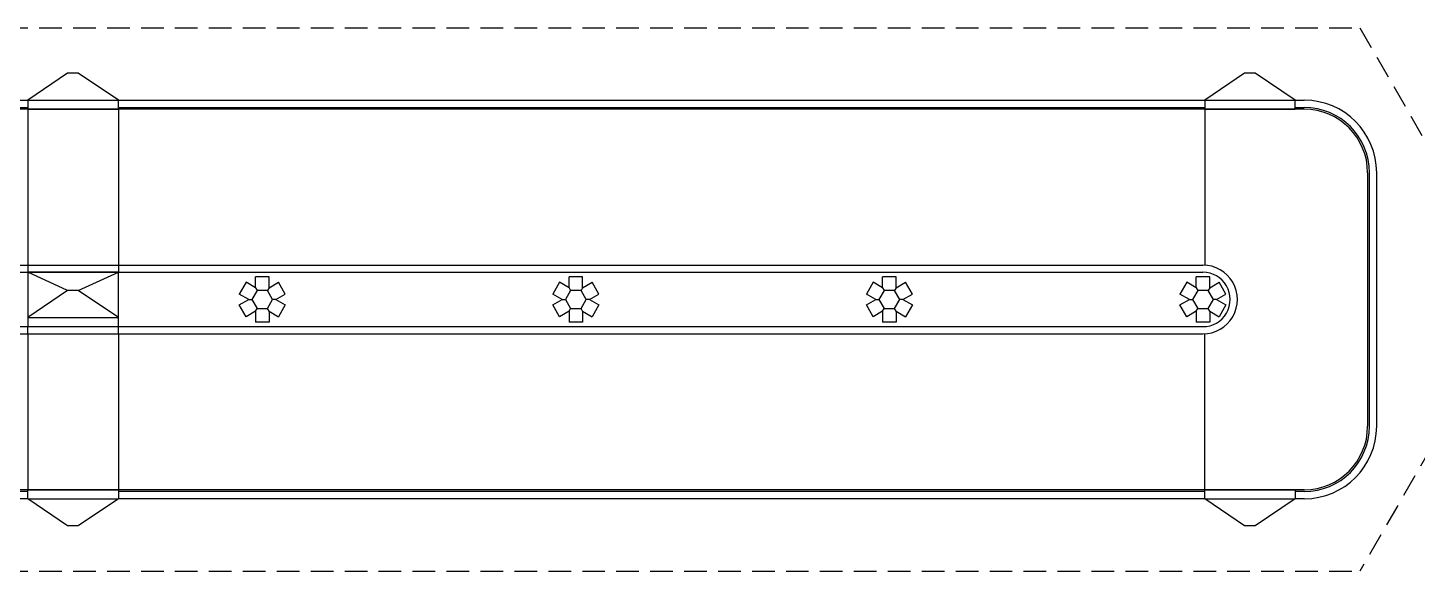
# Model space of a CAD drawing. Header units: millimetres. Extents: x 1887 to 2405, y 1100 to 1335.
# Drawn here: x 2142.76 to 2158.11, y 1156.58 to 1162.58 of the extents above; entities that cross this region are included whole.
import ezdxf

# ---------------------------------------------------------------- set-up
doc = ezdxf.new("R2010")
doc.units = ezdxf.units.MM
doc.linetypes.add('HIDDEN', pattern=[0.375, 0.25, -0.125])
for name, color, linetype in [('AR-CORRIMAO-V1', 2, 'Continuous'), ('AR-ESTC', 3, 'Continuous'), ('AR-ESTC-V3', 3, 'Continuous'), ('AR-ESTMA-C', 3, 'Continuous'), ('AR-PISO-V1', 1, 'Continuous'), ('AR-PROJ', 1, 'HIDDEN')]:
    doc.layers.add(name, color=color, linetype=linetype)

# ---------------------------------------------------------------- blocks, each defined once
blk = doc.blocks.new('pilar15')
at = {"layer": 'AR-ESTMA-C'}
for p, q in [((-0.179, 0.19), (-0.254, 0.06)), ((-0.075, 0.13), (-0.179, 0.19)), ((0.075, 0.25), (-0.075, 0.25)), ((-0.075, 0.13), (-0.075, 0.25)), ((0.075, 0.13), (0.075, 0.25)), ((0.075, 0.13), (0.179, 0.19)), ((0.254, 0.06), (0.179, 0.19)), ((-0.15, 0), (-0.254, 0.06)), ((-0.254, -0.06), (-0.15, 0)), ((-0.15, 0), (-0.115, 0)), ((-0.075, 0.13), (-0.058, 0.1)), ((0.075, 0.13), (0.058, 0.1)), ((0.15, 0), (0.115, 0)), ((0.15, 0), (0.254, 0.06)), ((0.15, 0), (0.254, -0.06)), ((-0.179, -0.19), (-0.254, -0.06)), ((-0.075, -0.13), (-0.179, -0.19)), ((-0.075, -0.13), (-0.058, -0.1)), ((-0.075, -0.13), (-0.075, -0.25)), ((0.075, -0.13), (0.058, -0.1)), ((0.075, -0.13), (0.179, -0.19)), ((0.075, -0.13), (0.075, -0.25)), ((0.254, -0.06), (0.179, -0.19)), ((0.075, -0.25), (-0.075, -0.25))]:
    blk.add_line(p, q, dxfattribs=at)
blk.add_lwpolyline([(0.058, 0.1), (-0.058, 0.1), (-0.115, 0), (-0.058, -0.1), (0.058, -0.1), (0.115, 0)], close=True, dxfattribs=at)

msp = doc.modelspace()

# ---------------------------------------------------------------- linework, layer by layer
at = {"layer": 'AR-CORRIMAO-V1'}
for p, q in [((2130.762, 1161.778), (2142.762, 1161.778)), ((2143.762, 1161.778), (2155.762, 1161.778)), ((2156.762, 1161.778), (2156.862, 1161.778)), ((2130.762, 1161.698), (2142.762, 1161.698)), ((2143.762, 1161.698), (2155.762, 1161.698)), ((2156.762, 1161.698), (2156.862, 1161.698)), ((2157.582, 1158.178), (2157.582, 1160.978)), ((2157.662, 1158.178), (2157.662, 1160.978)), ((2129.762, 1159.958), (2155.743, 1159.958)), ((2142.762, 1159.958), (2142.762, 1159.878)), ((2143.762, 1159.958), (2143.762, 1159.878)), ((2129.762, 1159.878), (2155.743, 1159.878)), ((2129.762, 1159.198), (2155.743, 1159.198)), ((2129.77, 1159.278), (2155.743, 1159.278)), ((2142.762, 1159.198), (2142.762, 1159.278)), ((2143.762, 1159.198), (2143.762, 1159.278)), ((2142.762, 1157.458), (2130.762, 1157.458)), ((2155.762, 1157.458), (2143.762, 1157.458)), ((2156.861, 1157.458), (2156.762, 1157.458)), ((2142.762, 1157.378), (2130.762, 1157.378)), ((2155.762, 1157.378), (2143.762, 1157.378)), ((2156.861, 1157.378), (2156.762, 1157.378))]:
    msp.add_line(p, q, dxfattribs=at)
for centre, radius, start, end in [((2156.862, 1160.978), 0.8, 0, 90), ((2156.862, 1160.978), 0.72, 0, 90), ((2155.743, 1159.578), 0.38, 269.9984, 90.0016), ((2155.743, 1159.578), 0.3, 269.9983, 90.0017), ((2156.862, 1158.178), 0.72, 270, 0), ((2156.862, 1158.178), 0.8, 270, 0)]:
    msp.add_arc(centre, radius, start, end, dxfattribs=at)
at = {"layer": 'AR-ESTC', "ltscale": 0.25}
for p, q in [((2143.201, 1159.678), (2142.762, 1159.378)), ((2143.319, 1159.678), (2143.201, 1159.678)), ((2143.762, 1159.378), (2143.319, 1159.678)), ((2142.762, 1159.378), (2143.762, 1159.378)), ((2142.762, 1159.378), (2142.762, 1159.278)), ((2143.762, 1159.278), (2143.762, 1159.378)), ((2142.762, 1159.278), (2143.762, 1159.278)), ((2142.762, 1157.478), (2143.762, 1157.478)), ((2142.762, 1157.378), (2142.762, 1157.478)), ((2143.762, 1157.478), (2143.762, 1157.378)), ((2155.762, 1157.478), (2156.762, 1157.478)), ((2155.762, 1157.378), (2155.762, 1157.478)), ((2156.762, 1157.478), (2156.762, 1157.378)), ((2142.762, 1157.378), (2143.762, 1157.378)), ((2143.201, 1157.078), (2142.762, 1157.378)), ((2143.762, 1157.378), (2143.319, 1157.078)), ((2155.762, 1157.378), (2156.762, 1157.378)), ((2156.201, 1157.078), (2155.762, 1157.378)), ((2156.762, 1157.378), (2156.319, 1157.078)), ((2143.319, 1157.078), (2143.201, 1157.078)), ((2156.319, 1157.078), (2156.201, 1157.078))]:
    msp.add_line(p, q, dxfattribs=at)
at = {"layer": 'AR-ESTC-V3', "ltscale": 0.25}
for p, q in [((2143.201, 1162.078), (2142.762, 1161.778)), ((2143.319, 1162.078), (2143.201, 1162.078)), ((2143.762, 1161.778), (2143.319, 1162.078)), ((2156.201, 1162.078), (2155.762, 1161.778)), ((2156.319, 1162.078), (2156.201, 1162.078)), ((2156.762, 1161.778), (2156.319, 1162.078)), ((2142.762, 1161.778), (2143.762, 1161.778)), ((2142.762, 1161.778), (2142.762, 1161.678)), ((2143.762, 1161.678), (2143.762, 1161.778)), ((2155.762, 1161.778), (2156.762, 1161.778)), ((2155.762, 1161.778), (2155.762, 1161.678)), ((2156.762, 1161.678), (2156.762, 1161.778)), ((2142.762, 1161.678), (2143.762, 1161.678)), ((2155.762, 1161.678), (2156.762, 1161.678)), ((2143.201, 1159.678), (2142.762, 1159.878)), ((2143.762, 1159.878), (2142.762, 1159.878)), ((2142.762, 1159.878), (2142.762, 1159.278)), ((2143.319, 1159.678), (2143.762, 1159.878)), ((2143.762, 1159.278), (2143.762, 1159.878)), ((2142.762, 1159.278), (2143.762, 1159.278))]:
    msp.add_line(p, q, dxfattribs=at)
at = {"layer": 'AR-PISO-V1'}
for p, q in [((2156.861, 1161.678), (2129.762, 1161.678)), ((2142.762, 1161.678), (2142.762, 1159.958)), ((2143.762, 1161.678), (2143.762, 1159.958)), ((2155.762, 1161.678), (2155.762, 1159.958)), ((2157.562, 1160.978), (2157.562, 1158.178)), ((2142.762, 1159.198), (2142.762, 1157.478)), ((2143.762, 1159.198), (2143.762, 1157.478)), ((2155.762, 1157.478), (2155.762, 1159.198)), ((2156.862, 1157.478), (2129.762, 1157.478))]:
    msp.add_line(p, q, dxfattribs=at)
for centre, start, end in [((2156.862, 1160.978), 0, 90), ((2156.862, 1158.178), 270, 0)]:
    msp.add_arc(centre, 0.7, start, end, dxfattribs=at)
at = {"layer": 'AR-PROJ'}
for p, q in [((2129.762, 1162.578), (2157.475, 1162.578)), ((2157.475, 1162.578), (2159.207, 1159.578)), ((2159.207, 1159.578), (2157.475, 1156.578)), ((2129.762, 1156.578), (2157.475, 1156.578))]:
    msp.add_line(p, q, dxfattribs=at)

# ---------------------------------------------------------------- block references
at = {"layer": 'AR-ESTMA-C', "ltscale": 0.25}
for p in [(2145.351, 1159.578), (2148.815, 1159.578), (2152.279, 1159.578), (2155.743, 1159.578)]:
    msp.add_blockref('pilar15', p, dxfattribs=at)

doc.saveas('drawing.dxf')
